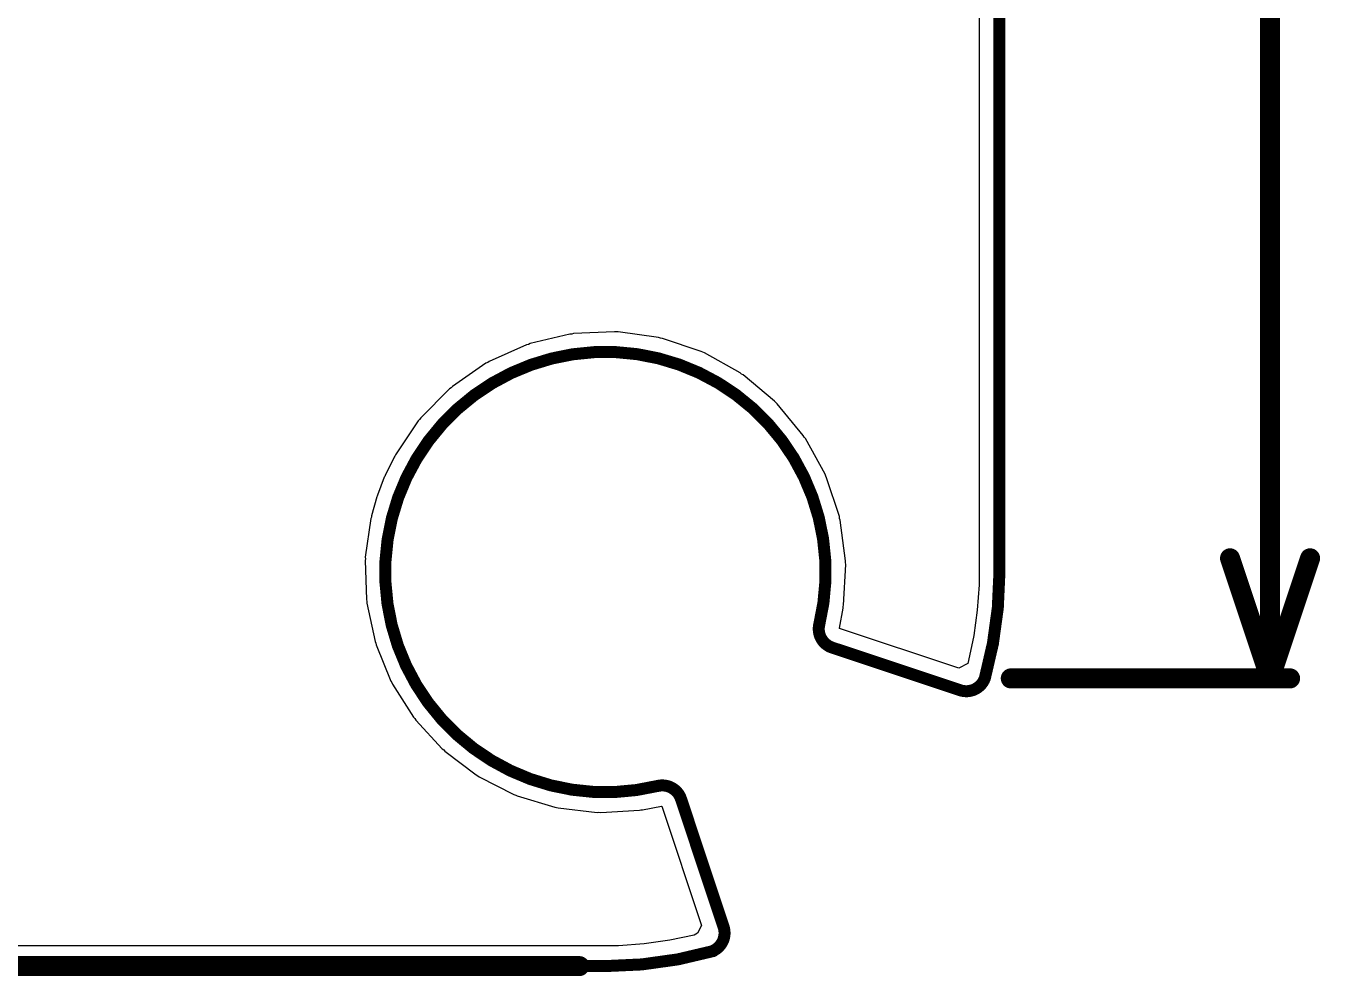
# Model space of a CAD drawing. Header units: inches. Extents: x -22 to 5433, y -38 to 5417.
# Drawn here: x 66.13 to 82.55, y -38.12 to -26.06 of the extents above; entities that cross this region are included whole.
import ezdxf

# ---------------------------------------------------------------- set-up
doc = ezdxf.new("R2010")
doc.units = ezdxf.units.IN
for name, color, linetype in [('Board_outline', 216, 'Continuous'), ('Bottom Layer', 5, 'Continuous'), ('Dimensions', 6, 'Continuous'), ('Top Layer', 1, 'Continuous')]:
    doc.layers.add(name, color=color, linetype=linetype)

msp = doc.modelspace()

# ---------------------------------------------------------------- linework, layer by layer
at = {"layer": 'Board_outline'}
for points in [[(78.481174, -32.988504, 0.1524, 0.1524, 0), (78.481174, 2.011426, 0.1524, 0.1524, 0)], [(74.1435398, -35.70267433999999, 0.1524, 0.1524, -3.57126180180493), (76.19542799999999, -33.650682, 0.1524, 0.1524, 0)], [(78.481174, -32.988504, 0.1524, 0.1524, -0.06842916750726406), (78.29549999999999, -34.338006, 0.1524, 0.1524, 0)], [(76.359258, -33.947354, 0.1524, 0.1524, -0.3903331533676688), (76.19542546, -33.650682, 0.1524, 0.1524, 0)], [(76.359258, -33.947354, 0.1524, 0.1524, 0), (77.98130199999999, -34.487612, 0.1524, 0.1524, 0)], [(78.294738, -34.33775199999999, 0.1524, 0.1524, -0.4039957726788183), (77.98130199999999, -34.487612, 0.1524, 0.1524, 0)], [(78.294738, -34.33775199999999, 0.1524, 0.1524, 0), (78.29549999999999, -34.338006, 0.1524, 0.1524, 0)], [(74.143362, -35.703002, 0.1524, 0.1524, -0.3903246055902681), (74.44003654, -35.866578, 0.1524, 0.1524, 0)], [(74.440034, -35.866578, 0.1524, 0.1524, 0), (74.98029199999999, -37.488876, 0.1524, 0.1524, 0)], [(74.98029199999999, -37.488876, 0.1524, 0.1524, -0.3803282808230444), (74.849228, -37.79418399999999, 0.1524, 0.1524, 0)], [(74.850752, -37.797232, 0.1524, 0.1524, -0.06947564469493228), (73.481184, -37.988494, 0.1524, 0.1524, 0)], [(74.849228, -37.79418399999999, 0.1524, 0.1524, 0), (74.850752, -37.797232, 0.1524, 0.1524, 0)], [(-16.51889, -37.988494, 0.1524, 0.1524, 0), (73.481184, -37.988494, 0.1524, 0.1524, 0)]]:
    msp.add_lwpolyline(points, format="xyseb", dxfattribs=at)
for points in [[(78.443074, -32.988504, 0.0762, 0.0762, 1), (78.519274, -32.988504, 0.0762, 0.0762, 1)], [(78.443074, -32.988504, 0.0762, 0.0762, 1), (78.519274, -32.988504, 0.0762, 0.0762, 1)], [(76.15732546, -33.650682, 0.0762, 0.0762, 1), (76.23352546, -33.650682, 0.0762, 0.0762, 1)], [(76.15732799999999, -33.650682, 0.0762, 0.0762, 1), (76.233528, -33.650682, 0.0762, 0.0762, 1)], [(76.321158, -33.947354, 0.0762, 0.0762, 1), (76.397358, -33.947354, 0.0762, 0.0762, 1)], [(76.321158, -33.947354, 0.0762, 0.0762, 1), (76.397358, -33.947354, 0.0762, 0.0762, 1)], [(78.256638, -34.33775199999999, 0.0762, 0.0762, 1), (78.332838, -34.33775199999999, 0.0762, 0.0762, 1)], [(78.256638, -34.33775199999999, 0.0762, 0.0762, 1), (78.332838, -34.33775199999999, 0.0762, 0.0762, 1)], [(78.25739999999999, -34.338006, 0.0762, 0.0762, 1), (78.3336, -34.338006, 0.0762, 0.0762, 1)], [(78.25739999999999, -34.338006, 0.0762, 0.0762, 1), (78.3336, -34.338006, 0.0762, 0.0762, 1)], [(77.943202, -34.487612, 0.0762, 0.0762, 1), (78.01940199999999, -34.487612, 0.0762, 0.0762, 1)], [(77.943202, -34.487612, 0.0762, 0.0762, 1), (78.01940199999999, -34.487612, 0.0762, 0.0762, 1)], [(74.105262, -35.703002, 0.0762, 0.0762, 1), (74.181462, -35.703002, 0.0762, 0.0762, 1)], [(74.10543979999998, -35.70267433999999, 0.0762, 0.0762, 1), (74.1816398, -35.70267433999999, 0.0762, 0.0762, 1)], [(74.401934, -35.866578, 0.0762, 0.0762, 1), (74.478134, -35.866578, 0.0762, 0.0762, 1)], [(74.40193654, -35.866578, 0.0762, 0.0762, 1), (74.47813654, -35.866578, 0.0762, 0.0762, 1)], [(74.942192, -37.488876, 0.0762, 0.0762, 1), (75.01839199999999, -37.488876, 0.0762, 0.0762, 1)], [(74.942192, -37.488876, 0.0762, 0.0762, 1), (75.01839199999999, -37.488876, 0.0762, 0.0762, 1)], [(74.811128, -37.79418399999999, 0.0762, 0.0762, 1), (74.887328, -37.79418399999999, 0.0762, 0.0762, 1)], [(74.811128, -37.79418399999999, 0.0762, 0.0762, 1), (74.887328, -37.79418399999999, 0.0762, 0.0762, 1)], [(74.812652, -37.797232, 0.0762, 0.0762, 1), (74.88885199999999, -37.797232, 0.0762, 0.0762, 1)], [(74.812652, -37.797232, 0.0762, 0.0762, 1), (74.88885199999999, -37.797232, 0.0762, 0.0762, 1)], [(73.443084, -37.988494, 0.0762, 0.0762, 1), (73.519284, -37.988494, 0.0762, 0.0762, 1)], [(73.443084, -37.988494, 0.0762, 0.0762, 1), (73.519284, -37.988494, 0.0762, 0.0762, 1)]]:
    msp.add_lwpolyline(points, format="xyseb", close=True, dxfattribs=at)
at = {"layer": 'Bottom Layer'}
for p, q in [((78.22220829999999, -17.18844924), (78.22220576, -32.98848622)), ((73.03041019999999, -29.96989688), (72.52618464, -30.08967058)), ((73.05454528, -29.96900788), (73.03041019999999, -29.96989688)), ((73.07797677999999, -29.96317858), (73.05454528, -29.96900788)), ((73.59565164, -29.93859138), (73.07797677999999, -29.96317858)), ((73.61953272, -29.94217278), (73.59565164, -29.93859138)), ((73.64363986000001, -29.94077324), (73.61953272, -29.94217278)), ((74.15694846, -30.0122209), (73.64363986000001, -29.94077324)), ((74.17975258, -30.02015078), (74.15694846, -30.0122209)), ((74.20370731999999, -30.02322672), (74.17975258, -30.02015078)), ((74.69498904, -30.18824798), (74.20370731999999, -30.02322672)), ((72.48068054, -30.10506044), (72.00724485999999, -30.31589822)), ((72.50422634, -30.09972898), (72.48068054, -30.10506044)), ((72.52618464, -30.08967058), (72.50422634, -30.09972898)), ((74.71593388, -30.20025202), (74.69498904, -30.18824798)), ((74.73891071999999, -30.2076993), (74.71593388, -30.20025202)), ((75.19126693999999, -30.4606198), (74.73891071999999, -30.2076993)), ((71.96536026, -30.33942624), (71.53901618, -30.63408148)), ((71.98753192, -30.32983266), (71.96536026, -30.33942624)), ((72.00724485999999, -30.31589822), (71.98753192, -30.32983266)), ((75.20964129999999, -30.4762916), (75.19126693999999, -30.4606198)), ((75.23084014, -30.48785114), (75.20964129999999, -30.4762916)), ((75.62869812, -30.8199663), (75.23084014, -30.48785114)), ((71.50220141999999, -30.66493994), (71.13761236, -31.0332628)), ((71.52221154, -30.65142206), (71.50220141999999, -30.66493994)), ((71.53901618, -30.63408148), (71.52221154, -30.65142206)), ((75.64386191999999, -30.83875976), (75.62869812, -30.8199663)), ((75.6625614, -30.85403785999999), (75.64386191999999, -30.83875976)), ((75.99223816, -31.25392022), (75.6625614, -30.85403785999999)), ((71.13761236, -31.0332628), (71.12429514, -31.05341516)), ((71.10712982, -31.07039252), (70.81683576, -31.49971856)), ((71.12429514, -31.05341516), (71.10712982, -31.07039252)), ((76.00366561999999, -31.27518256), (75.99223816, -31.25392022)), ((76.0192282, -31.29365852), (76.00366561999999, -31.27518256)), ((76.26937502, -31.7475489), (76.0192282, -31.29365852)), ((70.80978979999999, -31.51646732), (70.79876873999999, -31.53091738)), ((70.81683576, -31.49971856), (70.80978979999999, -31.51646732)), ((70.79876873999999, -31.53091738), (70.68471765999999, -31.7639065)), ((70.6754619, -31.78518154), (70.58833736, -32.012763)), ((70.68171284, -31.77525521999999), (70.6754619, -31.78518154)), ((70.68471765999999, -31.7639065), (70.68171284, -31.77525521999999)), ((76.27668005999999, -31.7705613), (76.26937502, -31.7475489)), ((76.28855964, -31.79158742), (76.27668005999999, -31.7705613)), ((76.45057608, -32.28387244), (76.28855964, -31.79158742)), ((70.58833736, -32.012763), (70.58638663999999, -32.02417776)), ((70.58110343999999, -32.03448762), (70.51321686, -32.273113)), ((70.58638663999999, -32.02417776), (70.58110343999999, -32.03448762)), ((70.50601088, -32.30682896), (70.43490866, -32.79739694)), ((70.51181224, -32.29044088), (70.50601088, -32.30682896)), ((70.51321686, -32.273113), (70.51181224, -32.29044088)), ((76.4535047, -32.3078475), (76.45057608, -32.28387244)), ((76.46129488, -32.33069734), (76.4535047, -32.3078475)), ((76.5296031, -32.84443266), (76.46129488, -32.33069734)), ((70.43612024, -32.82047791999999), (70.43237882, -32.84327188)), ((70.43237882, -32.84327188), (70.44908185999999, -33.33868363999999)), ((70.43490866, -32.79739694), (70.43612024, -32.82047791999999)), ((76.50374081999999, -33.40995096), (76.53149286, -32.89243612)), ((76.52805624, -32.8685271), (76.5296031, -32.84443266)), ((76.53149286, -32.89243612), (76.52805624, -32.8685271)), ((78.22220576, -32.98848622), (78.22219306, -33.1504925)), ((78.22219306, -33.1504925), (78.20004172, -33.47383196)), ((70.44908185999999, -33.33868363999999), (70.45435236, -33.36118295999999)), ((70.45435236, -33.36118295999999), (70.4546978, -33.38428172)), ((70.4546978, -33.38428172), (70.55868032, -33.86894928)), ((76.44958548, -33.70031614), (76.49930852, -33.44572177999999)), ((76.49924501999999, -33.42756078), (76.50374081999999, -33.40995096)), ((76.49930852, -33.44572177999999), (76.49924501999999, -33.42756078)), ((78.20004172, -33.47383196), (78.15588128, -33.79480414)), ((76.45184861999999, -33.70524881999999), (76.44958548, -33.70031614)), ((77.96656746, -34.20975632), (76.45184861999999, -33.70524881999999)), ((78.15588128, -33.79480414), (78.09001654, -34.1114888)), ((70.55868032, -33.86894928), (70.56784210000001, -33.89016082)), ((70.56784210000001, -33.89016082), (70.57226424, -33.91283794)), ((70.57226424, -33.91283794), (70.76025218, -34.37150352)), ((78.07888626, -34.15048033999999), (77.96656746, -34.20975632)), ((78.09001654, -34.1114888), (78.07888626, -34.15048033999999)), ((70.76025218, -34.37150352), (70.77301314, -34.39075926)), ((70.77301314, -34.39075926), (70.78137736, -34.41230354)), ((70.78137736, -34.41230354), (71.04745759999999, -34.83052978)), ((71.04745759999999, -34.83052978), (71.06342404, -34.84723028)), ((71.06342404, -34.84723028), (71.0754611, -34.86695338)), ((71.0754611, -34.86695338), (71.41125672, -35.23158054)), ((71.41125672, -35.23158054), (71.42992318, -35.24519748)), ((71.42992318, -35.24519748), (71.44525462, -35.26248218)), ((71.44525462, -35.26248218), (71.84020175999999, -35.56203708)), ((71.84020175999999, -35.56203708), (71.86098404, -35.5721412)), ((71.86098404, -35.5721412), (71.87912725999999, -35.58644394)), ((71.87912725999999, -35.58644394), (72.32078499999999, -35.81149302)), ((72.32078499999999, -35.81149302), (72.34302523999999, -35.81776682)), ((72.34302523999999, -35.81776682), (72.36341128, -35.82863802)), ((72.36341128, -35.82863802), (72.8378909, -35.9721023)), ((73.95011371999999, -36.00510705999999), (74.19350668, -35.95706296)), ((74.19350668, -35.95706296), (74.19789325999999, -35.95906956)), ((74.19789325999999, -35.95906956), (74.70263951999999, -37.47475106)), ((72.8378909, -35.9721023), (72.86088043999999, -35.97434512)), ((72.86088043999999, -35.97434512), (72.88287176, -35.98144696)), ((72.88287176, -35.98144696), (73.37523551999999, -36.03881286)), ((73.37523551999999, -36.03881286), (73.39827077999999, -36.03695866)), ((73.39827077999999, -36.03695866), (73.4211638, -36.04006)), ((73.4211638, -36.04006), (73.91592023999999, -36.0095165)), ((73.91592023999999, -36.0095165), (73.93272741999999, -36.00508166)), ((73.93272741999999, -36.00508166), (73.95011371999999, -36.00510705999999)), ((74.60911671999999, -37.5958735), (74.29969899999999, -37.66121754)), ((74.65150424, -37.57156824), (74.60911671999999, -37.5958735)), ((74.70263951999999, -37.47475106), (74.65150424, -37.57156824)), ((73.48118146, -37.72953084), (-16.51835152, -37.72953084)), ((73.64565916000001, -37.7295283), (73.48118146, -37.72953084)), ((73.97389319999999, -37.70671656), (73.64565916000001, -37.7295283)), ((74.29969899999999, -37.66121754), (73.97389319999999, -37.70671656))]:
    msp.add_line(p, q, dxfattribs=at)
at = {"layer": 'Dimensions'}
for points in [[(81.91499999999999, -34.33775199999999, 0.254, 0.254, 0), (81.91499999999999, -23.11237948, 0.254, 0.254, 0)], [(81.407, -32.81375199999999, 0.254, 0.254, 0), (81.91499999999999, -34.33775199999999, 0.254, 0.254, 0)], [(81.91499999999999, -34.33775199999999, 0.254, 0.254, 0), (82.423, -32.81375199999999, 0.254, 0.254, 0)], [(78.624938, -34.33775199999999, 0.254, 0.254, 0), (82.169, -34.33775199999999, 0.254, 0.254, 0)], [(50.827686, -37.988494, 0.254, 0.254, 0), (73.150984, -37.988494, 0.254, 0.254, 0)]]:
    msp.add_lwpolyline(points, format="xyseb", dxfattribs=at)
for points in [[(81.34349999999999, -32.81375199999999, 0.127, 0.127, 1), (81.4705, -32.81375199999999, 0.127, 0.127, 1)], [(82.3595, -32.81375199999999, 0.127, 0.127, 1), (82.48649999999999, -32.81375199999999, 0.127, 0.127, 1)], [(78.561438, -34.33775199999999, 0.127, 0.127, 1), (78.688438, -34.33775199999999, 0.127, 0.127, 1)], [(81.8515, -34.33775199999999, 0.127, 0.127, 1), (81.9785, -34.33775199999999, 0.127, 0.127, 1)], [(81.8515, -34.33775199999999, 0.127, 0.127, 1), (81.9785, -34.33775199999999, 0.127, 0.127, 1)], [(81.8515, -34.33775199999999, 0.127, 0.127, 1), (81.9785, -34.33775199999999, 0.127, 0.127, 1)], [(82.10549999999999, -34.33775199999999, 0.127, 0.127, 1), (82.23249999999999, -34.33775199999999, 0.127, 0.127, 1)], [(73.087484, -37.988494, 0.127, 0.127, 1), (73.214484, -37.988494, 0.127, 0.127, 1)]]:
    msp.add_lwpolyline(points, format="xyseb", close=True, dxfattribs=at)
at = {"layer": 'Top Layer'}
for p, q in [((78.22220829999999, -16.89975792), (78.22220576, -32.98848622)), ((73.03041019999999, -29.96989688), (72.52618464, -30.08967058)), ((73.05454528, -29.96900788), (73.03041019999999, -29.96989688)), ((73.07797677999999, -29.96317858), (73.05454528, -29.96900788)), ((73.59565164, -29.93859138), (73.07797677999999, -29.96317858)), ((73.61953272, -29.94217278), (73.59565164, -29.93859138)), ((73.64363986000001, -29.94077324), (73.61953272, -29.94217278)), ((74.15694846, -30.0122209), (73.64363986000001, -29.94077324)), ((74.17975258, -30.02015078), (74.15694846, -30.0122209)), ((74.20370731999999, -30.02322672), (74.17975258, -30.02015078)), ((74.69498904, -30.18824798), (74.20370731999999, -30.02322672)), ((72.48068054, -30.10506044), (72.00724485999999, -30.31589822)), ((72.50422634, -30.09972898), (72.48068054, -30.10506044)), ((72.52618464, -30.08967058), (72.50422634, -30.09972898)), ((74.71593388, -30.20025202), (74.69498904, -30.18824798)), ((74.73891071999999, -30.2076993), (74.71593388, -30.20025202)), ((75.19126693999999, -30.4606198), (74.73891071999999, -30.2076993)), ((71.96536026, -30.33942624), (71.53901618, -30.63408148)), ((71.98753192, -30.32983266), (71.96536026, -30.33942624)), ((72.00724485999999, -30.31589822), (71.98753192, -30.32983266)), ((75.20964129999999, -30.4762916), (75.19126693999999, -30.4606198)), ((75.23084014, -30.48785114), (75.20964129999999, -30.4762916)), ((75.62869812, -30.8199663), (75.23084014, -30.48785114)), ((71.50220141999999, -30.66493994), (71.13761236, -31.0332628)), ((71.52221154, -30.65142206), (71.50220141999999, -30.66493994)), ((71.53901618, -30.63408148), (71.52221154, -30.65142206)), ((75.64386191999999, -30.83875976), (75.62869812, -30.8199663)), ((75.6625614, -30.85403785999999), (75.64386191999999, -30.83875976)), ((75.99223816, -31.25392022), (75.6625614, -30.85403785999999)), ((71.13761236, -31.0332628), (71.12429514, -31.05341516)), ((71.10712982, -31.07039252), (70.81683576, -31.49971856)), ((71.12429514, -31.05341516), (71.10712982, -31.07039252)), ((76.00366561999999, -31.27518256), (75.99223816, -31.25392022)), ((76.0192282, -31.29365852), (76.00366561999999, -31.27518256)), ((76.26937502, -31.7475489), (76.0192282, -31.29365852)), ((70.80978979999999, -31.51646732), (70.79876873999999, -31.53091738)), ((70.81683576, -31.49971856), (70.80978979999999, -31.51646732)), ((70.79876873999999, -31.53091738), (70.68471765999999, -31.7639065)), ((70.6754619, -31.78518154), (70.58833736, -32.012763)), ((70.68171284, -31.77525521999999), (70.6754619, -31.78518154)), ((70.68471765999999, -31.7639065), (70.68171284, -31.77525521999999)), ((76.27668005999999, -31.7705613), (76.26937502, -31.7475489)), ((76.28855964, -31.79158742), (76.27668005999999, -31.7705613)), ((76.45057608, -32.28387244), (76.28855964, -31.79158742)), ((70.58833736, -32.012763), (70.58638663999999, -32.02417776)), ((70.58110343999999, -32.03448762), (70.51321686, -32.273113)), ((70.58638663999999, -32.02417776), (70.58110343999999, -32.03448762)), ((70.50601088, -32.30682896), (70.43490866, -32.79739694)), ((70.51181224, -32.29044088), (70.50601088, -32.30682896)), ((70.51321686, -32.273113), (70.51181224, -32.29044088)), ((76.4535047, -32.3078475), (76.45057608, -32.28387244)), ((76.46129488, -32.33069734), (76.4535047, -32.3078475)), ((76.5296031, -32.84443266), (76.46129488, -32.33069734)), ((70.43612024, -32.82047791999999), (70.43237882, -32.84327188)), ((70.43237882, -32.84327188), (70.44908185999999, -33.33868363999999)), ((70.43490866, -32.79739694), (70.43612024, -32.82047791999999)), ((76.50374081999999, -33.40995096), (76.53149286, -32.89243612)), ((76.52805624, -32.8685271), (76.5296031, -32.84443266)), ((76.53149286, -32.89243612), (76.52805624, -32.8685271)), ((78.22220576, -32.98848622), (78.22219306, -33.1504925)), ((78.22219306, -33.1504925), (78.20004172, -33.47383196)), ((70.44908185999999, -33.33868363999999), (70.45435236, -33.36118295999999)), ((70.45435236, -33.36118295999999), (70.4546978, -33.38428172)), ((70.4546978, -33.38428172), (70.55868032, -33.86894928)), ((76.44958548, -33.70031614), (76.49930852, -33.44572177999999)), ((76.49924501999999, -33.42756078), (76.50374081999999, -33.40995096)), ((76.49930852, -33.44572177999999), (76.49924501999999, -33.42756078)), ((78.20004172, -33.47383196), (78.15588128, -33.79480414)), ((76.45184861999999, -33.70524881999999), (76.44958548, -33.70031614)), ((77.96656746, -34.20975632), (76.45184861999999, -33.70524881999999)), ((78.15588128, -33.79480414), (78.09001654, -34.1114888)), ((70.55868032, -33.86894928), (70.56784210000001, -33.89016082)), ((70.56784210000001, -33.89016082), (70.57226424, -33.91283794)), ((70.57226424, -33.91283794), (70.76025218, -34.37150352)), ((78.07888626, -34.15048033999999), (77.96656746, -34.20975632)), ((78.09001654, -34.1114888), (78.07888626, -34.15048033999999)), ((70.76025218, -34.37150352), (70.77301314, -34.39075926)), ((70.77301314, -34.39075926), (70.78137736, -34.41230354)), ((70.78137736, -34.41230354), (71.04745759999999, -34.83052978)), ((71.04745759999999, -34.83052978), (71.06342404, -34.84723028)), ((71.06342404, -34.84723028), (71.0754611, -34.86695338)), ((71.0754611, -34.86695338), (71.41125672, -35.23158054)), ((71.41125672, -35.23158054), (71.42992318, -35.24519748)), ((71.42992318, -35.24519748), (71.44525462, -35.26248218)), ((71.44525462, -35.26248218), (71.84020175999999, -35.56203708)), ((71.84020175999999, -35.56203708), (71.86098404, -35.5721412)), ((71.86098404, -35.5721412), (71.87912725999999, -35.58644394)), ((71.87912725999999, -35.58644394), (72.32078499999999, -35.81149302)), ((72.32078499999999, -35.81149302), (72.34302523999999, -35.81776682)), ((72.34302523999999, -35.81776682), (72.36341128, -35.82863802)), ((72.36341128, -35.82863802), (72.8378909, -35.9721023)), ((73.95011371999999, -36.00510705999999), (74.19350668, -35.95706296)), ((74.19350668, -35.95706296), (74.19789325999999, -35.95906956)), ((74.19789325999999, -35.95906956), (74.70263951999999, -37.47475106)), ((72.8378909, -35.9721023), (72.86088043999999, -35.97434512)), ((72.86088043999999, -35.97434512), (72.88287176, -35.98144696)), ((72.88287176, -35.98144696), (73.37523551999999, -36.03881286)), ((73.37523551999999, -36.03881286), (73.39827077999999, -36.03695866)), ((73.39827077999999, -36.03695866), (73.4211638, -36.04006)), ((73.4211638, -36.04006), (73.91592023999999, -36.0095165)), ((73.91592023999999, -36.0095165), (73.93272741999999, -36.00508166)), ((73.93272741999999, -36.00508166), (73.95011371999999, -36.00510705999999)), ((74.60911671999999, -37.5958735), (74.29969899999999, -37.66121754)), ((74.65150424, -37.57156824), (74.60911671999999, -37.5958735)), ((74.70263951999999, -37.47475106), (74.65150424, -37.57156824)), ((73.48118146, -37.72953084), (-16.51835152, -37.72953084)), ((73.64565916000001, -37.7295283), (73.48118146, -37.72953084)), ((73.97389319999999, -37.70671656), (73.64565916000001, -37.7295283)), ((74.29969899999999, -37.66121754), (73.97389319999999, -37.70671656))]:
    msp.add_line(p, q, dxfattribs=at)

doc.saveas('drawing.dxf')
